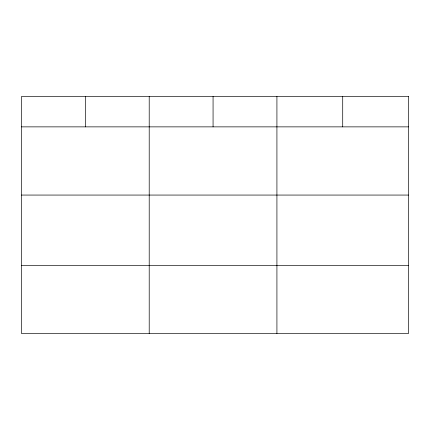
<?xml version="1.0" encoding="UTF-8"?>
<svg xmlns="http://www.w3.org/2000/svg" width="430" height="430" viewBox="0 0 430 430"><rect width="100%" height="100%" fill="white"/><g stroke="black" fill="none" stroke-linecap="round" stroke-linejoin="round"><path stroke-width="0.64" d="M21.5 126.866L408.5 126.866M21.5 195.064L408.5 195.064M21.5 265.326L408.5 265.326M342.71 96.47L342.71 126.866M276.92 96.47L276.92 333.529M213.065 96.47L213.065 126.866M149.21 96.47L149.21 333.529M85.355 96.47L85.355 126.866M408.5 96.47L21.5 96.47L21.5 333.529L408.5 333.529L408.5 96.47"/></g></svg>
